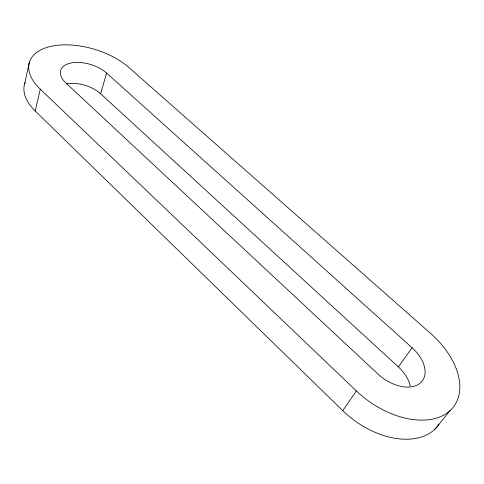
<?xml version="1.0" encoding="UTF-8"?>
<svg xmlns="http://www.w3.org/2000/svg" width="484" height="484" viewBox="0 0 484 484"><rect width="100%" height="100%" fill="white"/><g stroke="black" fill="none" stroke-linecap="round" stroke-linejoin="round"><path stroke-width="0.73" d="M24.642 83.883L29.385 62.267M439.048 424.42A71.045 46.216 36.5 0 1 342.757 410.668L35.187 110.975L40.293 89.177A58.673 31.23 16.8 0 1 49.967 46.579A58.673 31.23 16.8 0 1 129.022 67.603L430.603 333.416A72.636 45.841 35.8 0 1 448.093 412.271A72.636 45.841 35.8 0 1 356.333 390.915L40.293 89.177M410.269 386.032A32.585 21.175 36.4 0 0 398.368 366.902L100.636 93.757L106.589 73.054A26.929 14.32 16.8 0 0 70.077 63.21A26.929 14.32 16.8 0 0 65.885 82.952L378.058 374.096A33.317 21 35.8 0 0 419.743 383.503A33.317 21 35.8 0 0 412.102 347.742L106.589 73.054M342.757 410.668L356.333 390.915M398.368 366.902L412.102 347.742M434.747 429.393L450.114 410.559M35.187 110.975A57.608 31.744 16.5 0 1 25.089 82.564M66.477 83.883A26.439 14.556 16.5 0 1 100.636 93.757"/></g></svg>
